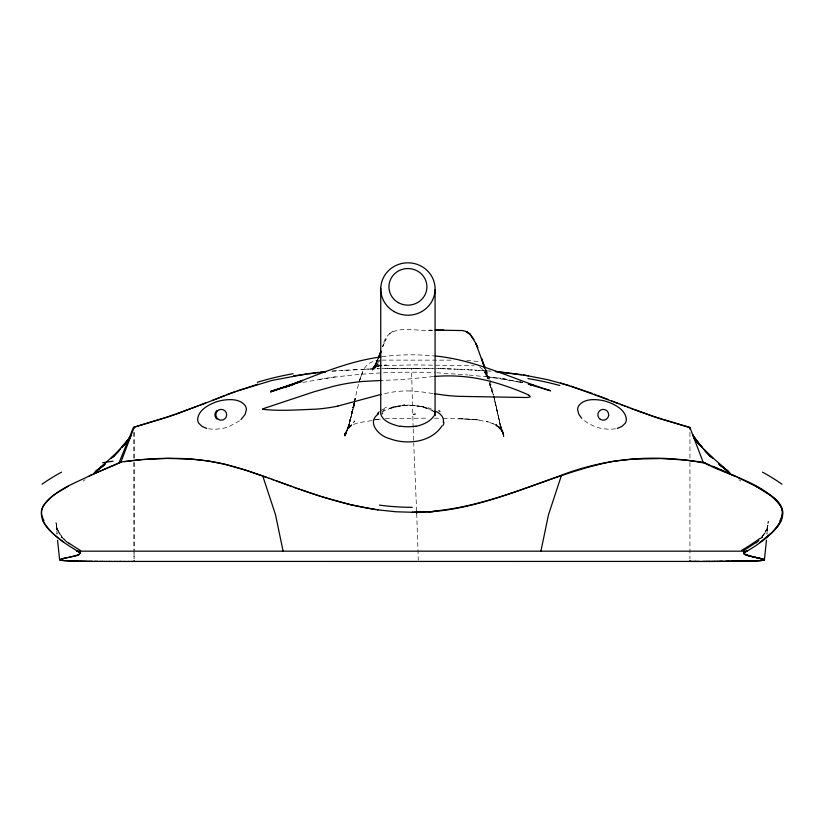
<?xml version="1.0" encoding="UTF-8"?>
<svg xmlns="http://www.w3.org/2000/svg" width="824" height="824" viewBox="0 0 824 824"><rect width="100%" height="100%" fill="white"/><g stroke="black" fill="none" stroke-linecap="round" stroke-linejoin="round"><path stroke-width="0.62" stroke-dasharray="4.12 3.09" d="M767.206 530.543L766.948 534.137L768.236 521.273L766.907 530.306L767.638 525.856M348.696 427.821L353.98 403.235M354.176 402.4L358.718 383.16M353.836 403.698L348.614 426.976L353.99 403.812M354.114 402.473L355.484 396.354M354.269 402.596L355.401 397.714L354.207 402.72M353.908 403.976L348.542 426.513L353.898 404.337M353.887 404.327L348.521 426.461L354.392 403.513M354.166 403.523L348.521 426.461L354.093 404.213M354.464 402.318L355.36 398.703M767.721 525.64L766.598 530.028L767.999 525.382L764.425 534.055L766.825 529.358L761.376 537.918L764.971 533.179L757.555 541.574M348.459 426.441L354.629 403.688M354.907 403.76L344.988 436.792L348.418 426.533L344.957 436.452L348.356 426.822L344.926 436.112L348.325 427.007L344.896 435.803L348.284 427.223L344.865 435.494L348.253 427.45L344.823 435.185L348.222 427.677L344.793 434.887L348.192 427.903L344.762 434.578L348.161 428.13L344.731 434.269L348.119 428.326L344.7 433.939L348.089 428.501L344.669 433.599L354.825 420.858L347.965 428.758L351.323 425.575L347.893 428.532C354.104 421.867 363.436 422.372 371.614 420.57M359.079 381.914L362.436 372.366C364.929 364.877 371.923 360.335 379.689 360.201M359.841 379.74L362.519 372.139M358.996 382.006L362.436 372.366M377.969 359.079L375.816 364.558L377.979 359.017M377.804 359.46L372.438 369.883L377.814 359.635L372.448 369.667L375.888 364.352L372.458 369.482L379.359 360.891L372.489 369.07L379.38 363.168L372.51 368.833L379.401 365.053L372.52 368.606L379.411 365.578L372.53 368.307L379.421 365.846L386.322 365.042L379.442 365.763L413.947 364.877L474.068 365.815M372.417 370.409L378.298 358.358M382.676 346.708L386.116 338.891L382.666 346.75C387.373 320.536 416.151 332.68 433.846 330.146L428.799 330.156M375.868 364.095L372.427 370.131L377.814 359.614M756.288 543.078L762.736 536.815L754.753 544.201M382.223 411.372L384.932 409.61M389.556 333.782L392.997 331.114M83.152 481.134L85.016 479.692M239.496 420.868L229.247 426.513A45.474 45.474 0 0 1 221.81 428.593L214.611 429.335L208.513 428.83M382.006 412.639C386.188 406.963 425.957 400.691 389.556 408.457L399.135 406.036M389.206 408.344C401.247 404.224 414.524 404.347 426.688 407.87M392.718 406.871L408.241 405.037L424.02 406.675M302.83 382.418L335.317 376.784M376.197 419.735L378.494 419.323M382.058 356.761C399.218 354.392 416.635 354.269 433.867 355.917M319.063 379.431C357.132 373.344 395.881 371.14 434.413 372.633M615.497 428.83L609.389 429.335L602.2 428.593A45.474 45.474 0 0 1 594.763 426.513L588.109 423.34L583.011 419.591M375.332 419.725L380.348 419.056L376.568 419.55M372.829 420.086L380.338 419.169M331.825 371.13L371.851 368.956M332.463 371.109L339.292 370.594M433.527 376.568L403.111 379.534L382.068 380.431M341.002 370.47L342.712 370.357M344.422 370.254L351.271 369.852M402.73 405.583L411.526 405.398L418.963 406.263L418.355 406.16L427.378 408.436L433.589 411.3L431.941 410.053L433.836 411.691M352.981 369.76L359.841 369.42M361.551 369.348L363.271 369.276M381.986 360.109L451.737 360.15M364.981 369.204L368.421 369.08M370.11 368.998L378.154 368.761M373.571 368.905L375.291 368.853M385.323 418.561L428.099 418.149M377.011 368.802L380.08 368.709M382.006 368.658L385.859 368.575M385.622 368.586L387.795 368.534M387.352 368.555L389.721 368.503M389.072 368.524L392.523 368.462M391.647 368.472L394.243 368.441M393.573 368.441L395.973 368.41M395.499 368.41L397.693 368.39M397.436 368.39L401.298 368.359M401.134 368.359L406.294 368.328M402.854 368.349L404.574 368.338M405.161 368.328L408.024 368.318M407.097 368.328L410.033 368.318M409.755 368.318L412.041 368.318M414.05 368.318L411.495 368.318L413.164 427.811M413.391 368.318L415.296 368.328M415.059 368.328L417.212 368.328M416.058 368.328L422.959 368.369M418.067 368.338L419.076 368.338M420.086 368.349L421.085 368.359M422.094 368.369L424.885 368.39M424.113 368.39L426.801 368.41M434.403 418.211L440.716 418.283M426.224 368.41L428.717 368.441M428.449 368.441L432.899 368.513M432.548 368.493L434.464 368.534M443.24 418.314L473.419 419.282L488.488 421.981L486.654 421.352L496.017 424.865L492.319 423.464L499.797 427.337L496.099 425.565L499.838 428.253L496.141 424.772L503.66 433.208L499.941 428.15L503.68 433.506L499.962 427.862L503.691 433.784L499.983 427.543L503.711 434.042L499.993 427.192L503.722 434.279L500.014 426.822L503.742 434.516L500.024 426.441L503.752 434.732L500.044 426.07L503.773 434.959L500.055 425.709L503.783 435.185L500.075 425.369L503.804 435.433L500.086 425.06L503.814 435.69L500.106 424.803L503.835 435.958L500.127 424.587L503.845 436.267L500.137 424.432L503.866 436.668L500.158 424.35L493.607 396.293M436.236 368.575L438.461 368.616M466.714 360.449L479.795 361.623M438.275 368.606L440.686 368.668M440.191 368.647L451.634 368.977M442.097 368.699L445.918 368.802M446.989 368.843L455.147 369.111M410.156 390.978L405.635 390.937A75.911 57.793 0 0 0 389.196 392.698L386.271 393.244A138.164 105.184 0 0 0 382.12 394.171M453.54 369.039L490.898 371.15M457.361 369.173L464.973 369.502M466.878 369.585L468.774 369.677M470.679 369.78L472.574 369.883M474.48 369.986L476.375 370.1M436.802 372.767L467.857 374.941M478.27 370.213L491.526 371.181M469.134 375.054L501.033 378.278L484.615 376.352L517.657 381.769L501.353 378.247L524.105 383.335M477.199 419.725L458.36 418.582L479.084 419.993M432.868 393.512L422.733 392.049A105.987 80.69 0 0 0 410.156 390.937M427.924 407.581L433.712 410.033M479.671 366.927L483.389 370.079L487.859 378.566L487.118 376.609M738.984 479.692L740.848 481.134M499.89 428.686L503.598 431.642L499.869 428.676L496.161 424.195M69.247 544.201L61.264 536.815L67.712 543.078M66.456 541.574L59.029 533.179L62.634 537.918L57.175 529.358L59.586 534.055L56.011 525.382L57.412 530.028L55.764 521.273L57.093 530.306L56.289 525.64M483.389 370.079L485.264 372.829M486.315 369.924L489.734 379.236M488.21 379.061L485.192 369.286L488.313 379.38M487.077 375.332L488.199 378.937M489.6 383.603L490.826 387.867L489.59 383.613M493.926 396.22L500.23 424.916L493.895 396.354L500.189 424.391L503.876 436.885M500.189 424.391L503.886 437.111M490.043 380.441L493.617 395.108M492.752 392.626L493.319 395.067M56.372 525.856L57.052 534.137L56.475 526.031L56.804 530.543M416.625 511.076L413.73 443.219M416.717 513.517L418.304 560.227M413.205 428.985L413.638 440.788M134.003 432.435L134.013 458.268M134.013 462.583L134.055 550.226M134.055 552.822L134.055 559.712M689.946 432.363L689.946 461.244M689.946 462.449L689.946 558.94M134.055 432.363L134.055 461.244M134.055 462.449L134.055 558.94M425.266 407.89A67.702 9.589 5.2 0 1 432.435 410.28M379.596 411.526A80.412 17.18 -2.9 0 1 385.302 408.107M420.992 406.51A74.459 4.223 5.1 0 1 425.483 407.427M383.521 409.683A76.951 8.837 -3.2 0 1 386.755 406.994M379.421 365.846L372.541 367.947L379.431 365.897M522.601 382.48L517.987 381.224L522.653 382.521M487.128 376.517L485.274 372.479L488.066 378.7L487.128 376.517M487.077 375.198L485.202 369.543L487.066 375.239M490.847 387.558L488.982 381.45L492.721 394.047L490.847 387.558"/><path stroke-width="1.24" d="M399.671 426.389C392.729 424.576 383.016 421.744 380.739 413.998L380.75 288.215M434.382 415.244L435.082 412.978L434.67 411.135M760.356 558.404L764.414 559.826L766.464 540.235M540.894 551.174L548.537 514.588L561.268 475.973M443.312 422.372C444.445 417.521 440.397 413.493 436.37 411.588M65.673 557.982L59.586 559.702L62.552 560.495M41.674 509.984C43.724 502.692 50.017 497.737 55.939 493.545M63.644 558.404L59.575 559.743L64.107 560.629M380.966 351.292L378.309 358.512M134.055 427.532L120.829 462.274L105.565 468.804M42.724 507.069C36.503 522.498 53.642 534.354 64.107 542.449M781.173 520.614L777.64 526.361L772.871 531.707M442.117 425.699C431.282 442.642 406.459 445.3 389 438.409C378.958 435.978 366.031 422.063 378.587 413.895M43.126 506.327C54.425 490.033 74.479 483.431 91.526 474.882M262.588 409.25C279.594 411.331 298.484 409.744 316.066 409.157A132.643 100.981 0 0 0 337.912 406.098M433.857 416.13C429.767 421.847 422.836 424.803 416.182 426.286M130.923 435.762L123.878 445.29L130.573 436.668L113.197 456.929L120.098 449.286L111.178 458.278L118.883 450.872L96.913 470.525L105.503 463.582L95.522 471.575L104.37 464.891L94.214 472.616M122.22 446.896L129.883 438.502L121.468 447.69M240.989 419.591L245.212 414.225L246.366 409.837A7.622 7.622 0 0 0 245.264 405.758C240.072 398.744 229.937 399.074 222.202 400.351A45.474 45.474 0 0 0 214.765 402.442C207.421 405.398 198.584 410.393 197.647 419.107A7.622 7.622 0 0 0 198.749 423.196L201.993 426.399L206.742 428.428M772.088 532.469L759.893 542.449M768.679 535.559C776.538 528.915 786.559 518.245 781.286 507.141M56.897 492.968L68.392 486.16M69.134 557.281C72.327 555.922 79.31 556.509 80.124 552.677C66.229 544.324 51.006 535.229 42.838 520.614M79.073 554.511L80.309 553.017L78.208 551.555M78.877 554.604L74.17 556.149M89.291 475.994L100.198 471.04M92.473 474.552L101.455 470.494M100.6 470.968L105.256 468.835M102.248 470.247L120.809 462.171M745.792 551.555C740.199 553.841 748.789 556.19 751.066 556.447M212.551 400.351L214.127 399.733M205.609 402.967L176.192 414.225M199.964 405.326L231.225 393.038L257.902 384.159M215.703 399.104L225.158 395.438M198.419 405.789L166.232 417.438L133.54 427.244L119.253 462.274C155.283 457.062 192.62 456.022 228.124 465.076M226.734 394.83L236.251 391.318M237.848 390.751L271.899 380.472L307.002 373.839M174.595 414.781L134.003 427.337L134.003 428.181M617.258 428.428L622.007 426.399L625.261 423.196A7.622 7.622 0 0 0 626.353 419.107C625.416 410.393 616.579 405.398 609.245 402.442A45.474 45.474 0 0 0 601.808 400.351C594.063 399.074 583.928 398.744 578.747 405.758A7.622 7.622 0 0 0 577.645 409.837L578.788 414.225L581.723 418.324M381.09 394.418L337.892 406.047M73.779 556.241L72.986 556.437M292.891 384.818L270.643 391.338L301.512 381.409L270.54 391.915L302.573 380.472L286.381 386.703C317.158 374.848 347.893 361.303 380.873 356.947M72.625 556.519L70.504 556.993M64.004 558.332L64.746 558.178M70.081 557.086L67.135 557.683M65.127 558.095L66.723 557.766M68.485 557.415L67.846 557.539M66.59 557.796L67.218 557.673M293.54 375.878L325.779 371.655M762.9 560.32L764.414 559.836L761.448 560.495M613.602 461.275C545.447 474.233 483.286 513.97 412.227 512.168M614.385 461.152L632.039 459.195M752.94 560.959L761.088 560.526L764.332 559.589L757.689 557.848M124.434 461.667L133.529 460.482M762.643 560.351L759.975 560.619M308.691 373.612L315.458 372.778M134.446 460.379L141.759 459.627M317.158 372.582L318.847 372.397M320.546 372.211L325.655 371.706M433.033 511.179C476.56 507.285 517.637 491.083 558.404 476.427C604.898 457.773 656.913 453.427 705.797 463.387M142.665 459.545L167.385 458.432L191.065 459.102M434.67 376.475C457.093 374.549 479.805 377.433 501.147 384.53A240.484 183.083 0 0 1 510.921 387.836L513.002 388.588A253.318 192.857 0 0 1 517.966 390.463L525.166 393.429A55.229 42.045 0 0 1 526.773 394.171A26.78 20.394 0 0 1 528.75 395.19M428.315 511.57L414.379 512.147M632.884 459.133L660.261 458.556M759.45 560.66L755 560.886M761.005 560.536L713.533 561.422L131.603 561.432M754.125 560.917L751.21 561.01M381.069 380.461L362.138 381.502A155.726 118.563 0 0 0 334.07 386.147L314.088 391.761L266.101 407.715A51.819 39.449 0 0 0 264.885 408.137L263.958 408.488A5.655 4.305 0 0 0 262.537 409.209M752.188 560.99L748.944 561.072M750.139 561.041L739.942 561.237M748.068 561.092L745.267 561.154M744.278 561.175L737.789 561.268M736.615 561.278L738.459 561.257M735.41 561.288L731.65 561.329M736.924 561.278L726.274 561.371M727.654 561.36L729.013 561.35M443.878 330.094L435.103 330.136L462.666 330.558L466.425 331.619L470.174 334.348L475.798 343.206L484.811 368.081M720.495 561.391L721.979 561.391M723.431 561.381L718.991 561.401M724.863 561.371L726.778 561.36M413.473 512.301L396.014 511.776L377.279 509.809M714.336 561.412L717.467 561.412M717.127 561.412L719.136 561.401M706.116 561.432L709.474 561.422M708.661 561.432L712.976 561.422M712.739 561.422L715.067 561.412M77.116 551.174L746.894 551.174C764.693 540.997 800.465 515.371 771.408 496.048M128.503 561.432L132.19 561.432M124.414 561.432L129.172 561.432M694.828 561.432L699.586 561.432M124.898 561.432L117.554 561.432M119.645 561.432L121.375 561.432M702.666 561.432L706.456 561.432M695.518 561.432L689.946 561.432L689.946 560.577M114.577 561.422L117.935 561.432M111.034 561.422L115.339 561.432M108.933 561.412L111.302 561.422M106.574 561.412L109.705 561.412M104.864 561.401L106.883 561.412M102.052 561.391L105.039 561.401M100.59 561.381L102.897 561.391M100.961 561.381L97.232 561.36M97.747 561.371L88.601 561.288M95.007 561.35L96.367 561.36M91.083 561.319L92.37 561.329M90.28 561.309L87.076 561.278M87.395 561.278L69.885 560.917M86.221 561.268L79.732 561.175M78.744 561.154L75.942 561.092M661.178 458.577L684.991 460.008M75.066 561.072L71.812 560.99M71.07 560.959L64.55 560.66M69 560.886L62.974 560.536M191.899 459.164L207.967 460.956L224.241 464.128M495.306 371.5L497.191 371.676M495.997 371.583L528.534 375.806M499.076 371.861L521.571 374.652M685.898 460.101L703.171 462.274C728.632 476.107 762.942 481.844 780.936 506.451M378 509.819C349.211 505.854 321.36 497.088 294.096 487.303M435.082 355.999C475.675 359.779 512.25 378.886 550.659 390.792L528.483 384.139M434.361 393.738L444.486 395.149A149.329 113.691 0 0 0 458.865 396.344L524.013 397.477A60.255 45.876 0 0 0 525.959 397.487A24.123 18.365 0 0 0 528.442 397.384L530.223 396.838L529.647 395.788A7.261 5.531 0 0 0 529.214 395.479L528.75 395.201M375.847 509.603L350.509 504.7L321.659 496.676M523.436 374.941L547.507 379.658L569.302 385.581M756.865 557.683L751.375 556.519M757.277 557.766L758.029 557.92M756.782 557.673L757.411 557.796M755.196 557.343L764.126 559.455M758.327 557.982L758.925 558.106M754.877 557.281L753.909 557.076M759.254 558.178L759.996 558.332M756.154 557.539L745.123 554.604M753.589 557.014L750.231 556.241M530.378 384.757L534.148 385.611L528.369 384.046M225.014 464.314L245.603 470.154L269.52 478.394M749.84 556.149L743.804 553.635L744.144 552.42L746.894 551.174L744.113 552.441L743.804 553.635L744.906 554.5M228.907 465.282L239.156 468.156M560.536 383.026L592.394 393.46M239.959 468.392L243.162 469.381M571.104 386.137L618.649 403.667M243.956 469.628L247.169 470.659M320.299 496.244L301.347 489.889M247.983 470.926L251.258 472.008M252.082 472.286L254.544 473.12M255.347 473.388L259.292 474.758M260.106 475.036L261.826 475.644M299.998 489.415L297.309 488.457M266.451 477.292L262.743 475.973L275.474 514.588L283.106 551.174M295.971 487.983L289.976 485.82M269.149 478.26L273.589 479.867M285.866 484.337L291.933 486.541M271.91 479.259L289.255 485.573M285.248 484.121L275.988 480.742M634.377 409.744L660.982 418.983L689.946 427.532L703.171 462.274M594.145 394.119L595.906 394.778M630.865 408.416L632.626 409.085M597.658 395.448L599.409 396.117M627.373 407.077L629.124 407.746M601.159 396.787L608.164 399.516M623.881 405.717L625.622 406.397M617.238 403.121L653.329 416.491L689.946 427.532L689.946 429.222M620.39 404.347L622.141 405.037M611.655 400.897L616.898 402.977M708.31 464.468L710.02 465.189M704.891 463.006L708.413 464.509M711.709 465.921L716.169 467.836M713.409 466.642L718.734 468.938M720.104 469.526L716.767 468.084M721.268 470.041L723.802 471.143M720.001 469.484L730.023 473.882M725.048 471.688L734.709 475.994M731.259 474.439L736.12 476.632M737.326 477.178L757.544 487.211L770.595 495.43M755.608 486.16C765.774 492.113 778.237 498.057 782.326 509.984M729.796 472.616L719.63 464.891L728.488 471.575L718.497 463.582L727.098 470.525L705.117 450.872L712.832 458.278L703.902 449.286L710.813 456.929L694.127 438.502L702.532 447.69M701.78 446.896L693.777 437.585L700.977 446.093L693.427 436.668L700.122 445.29L692.726 434.845L698.247 443.683M470.185 334.451L473.924 339.519M483.523 364.754L485.387 367.617M57.546 540.235L59.627 559.64M416.625 511.076L416.717 513.517M134.055 560.577L134.055 561.432M435.072 289.801L435.082 412.978M257.273 382.264A331.753 322.503 36.8 0 1 293.087 373.694M527.957 378.566A331.495 317.199 -24.3 0 1 559.764 385.488M433.136 511.714A166.613 114.536 0.1 0 1 428.408 512.095M412.268 507.337A169.95 112.136 -0.1 0 1 379.452 505.122M377.382 413.916A80.412 17.18 -2.9 0 1 378.947 412.093M443.858 422.135A86.407 20.229 -25.2 0 1 443.188 425.277M438.935 410.599A99.91 16.985 1 0 1 440.026 411.547M413.442 414.4A181.228 19.683 -2.2 0 1 415.327 414.039M382.161 413.782A192.538 23.278 8 0 1 382.645 413.442M415.935 426.09A18.107 6.757 -0.3 0 1 400.083 426.08M435.412 414.75A91.454 12.628 -26.6 0 1 435.206 415.492M102.64 462.717A77.456 3.028 -7.7 0 1 113.053 461.183M76.694 551.163A537.825 16.676 1.4 0 1 77.878 551.544M80.69 550.669A190.293 66.651 15.9 0 1 67.64 542.213M760.089 538.299A178.046 62.284 -15.9 0 1 741.693 550.36M746.132 551.544A537.825 16.676 -1.4 0 1 747.306 551.163M756.36 542.213A190.293 66.651 -15.9 0 1 743.32 550.669M768.576 535.559A132.19 51.006 -13.5 0 1 764.971 538.515M44.002 520.634A79.217 33.187 9 0 1 41.571 509.974M42.014 484.203A263.237 86.149 -7.2 0 1 61.532 472.131M782.429 509.974A79.217 33.187 -9 0 1 779.998 520.634M762.468 472.131A263.237 86.149 7.2 0 1 781.997 484.203M217.021 419.076A5.418 5.418 0 0 1 216.836 410.64M380.966 351.343L378.298 358.358L380.976 351.323M470.174 334.359L466.425 331.66L470.174 334.359M477.683 347.584L475.808 343.351L477.673 347.604M483.317 363.518L481.453 358.327L484.8 368.194L483.297 363.497M394.222 311.637A27.171 26.193 0 0 0 435.093 289.131A27.171 26.193 0 0 0 394.438 266.265A27.171 26.193 0 0 0 394.222 311.637M600.305 419.313A5.418 5.418 0 0 0 608.689 415.09A5.418 5.418 0 0 0 600.84 409.94A5.418 5.418 0 0 0 600.305 419.313M218.484 419.437A5.418 5.418 0 0 0 226.682 414.853A5.418 5.418 0 0 0 218.618 410.053A5.418 5.418 0 0 0 218.484 419.437M398.342 302.645A18.993 18.313 0 0 0 426.904 286.917A18.993 18.313 0 0 0 398.497 270.942A18.993 18.313 0 0 0 398.342 302.645"/></g></svg>
